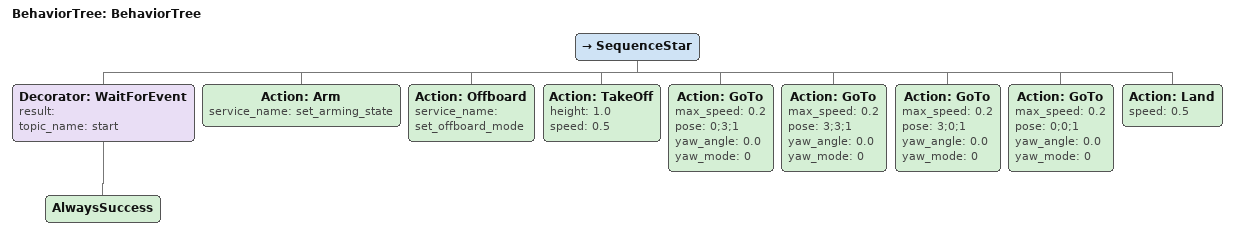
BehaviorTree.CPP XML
<?xml version="1.0"?>
<root main_tree_to_execute="BehaviorTree">
    <BehaviorTree ID="BehaviorTree">
        <SequenceStar>
            <Decorator ID="WaitForEvent" result="" topic_name="start">
                <AlwaysSuccess/>
            </Decorator>
            <Action ID="Arm" service_name="set_arming_state"/>
            <Action ID="Offboard" service_name="set_offboard_mode"/>
            <Action ID="TakeOff" height="1.0" speed="0.5"/>
            <Action ID="GoTo" max_speed="0.2" pose="0;3;1" yaw_angle="0.0" yaw_mode="0"/>
            <Action ID="GoTo" max_speed="0.2" pose="3;3;1" yaw_angle="0.0" yaw_mode="0"/>
            <Action ID="GoTo" max_speed="0.2" pose="3;0;1" yaw_angle="0.0" yaw_mode="0"/>
            <Action ID="GoTo" max_speed="0.2" pose="0;0;1" yaw_angle="0.0" yaw_mode="0"/>
            <Action ID="Land" speed="0.5"/>
        </SequenceStar>
    </BehaviorTree>
</root>
